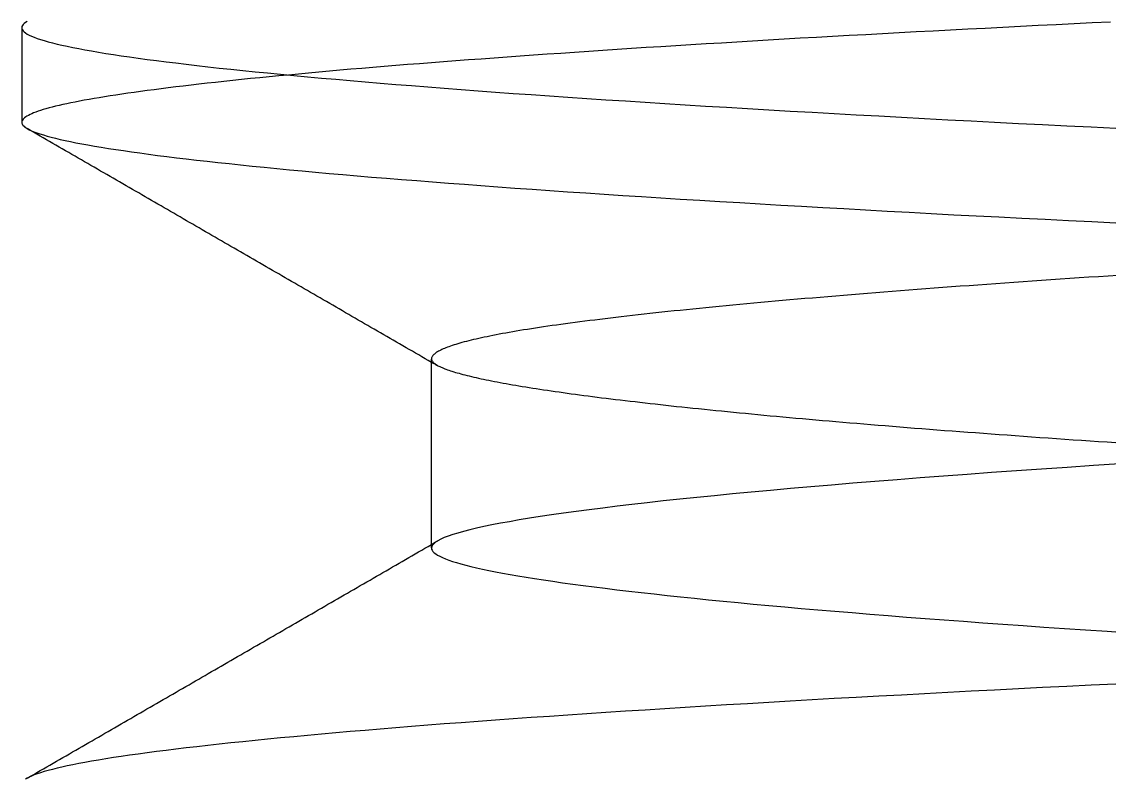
# Model space of a CAD drawing. Header units: millimetres. Extents: x 0 to 36.4, y -3.4 to 62.
# Drawn here: x 29.566 to 30.579, y 57.155 to 57.86 of the extents above; entities that cross this region are included whole.
import ezdxf

# ---------------------------------------------------------------- set-up
doc = ezdxf.new("R2010")
doc.units = ezdxf.units.MM

msp = doc.modelspace()

# ---------------------------------------------------------------- linework, layer by layer
at = {"color": 7, "linetype": 'Continuous'}
for p, q in [((29.5662, 57.8566), (29.5657, 57.8556)), ((29.5669, 57.8575), (29.5662, 57.8566)), ((29.5679, 57.8585), (29.5669, 57.8575)), ((29.5692, 57.8595), (29.5679, 57.8585)), ((29.5708, 57.8605), (29.5692, 57.8595)), ((30.513, 57.8565), (30.4964, 57.8557)), ((30.5296, 57.8574), (30.513, 57.8565)), ((30.5464, 57.8582), (30.5296, 57.8574)), ((30.5633, 57.859), (30.5464, 57.8582)), ((30.5803, 57.8598), (30.5633, 57.859)), ((29.5657, 57.8556), (29.5656, 57.8546)), ((29.5656, 57.8546), (29.5656, 57.7663)), ((29.5656, 57.8546), (29.5657, 57.8537)), ((29.5657, 57.8537), (29.5662, 57.8527)), ((29.5662, 57.8527), (29.5669, 57.8517)), ((29.5669, 57.8517), (29.5679, 57.8507)), ((29.5679, 57.8507), (29.5692, 57.8497)), ((29.5692, 57.8497), (29.5708, 57.8487)), ((29.5708, 57.8487), (29.5726, 57.8477)), ((29.5726, 57.8477), (29.5748, 57.8467)), ((29.5748, 57.8467), (29.5773, 57.8457)), ((30.3214, 57.8464), (30.3062, 57.8455)), ((30.3367, 57.8472), (30.3214, 57.8464)), ((30.3522, 57.8481), (30.3367, 57.8472)), ((30.3678, 57.8489), (30.3522, 57.8481)), ((30.3834, 57.8498), (30.3678, 57.8489)), ((30.3992, 57.8506), (30.3834, 57.8498)), ((30.4151, 57.8515), (30.3992, 57.8506)), ((30.4312, 57.8523), (30.4151, 57.8515)), ((30.4473, 57.8532), (30.4312, 57.8523)), ((30.4636, 57.854), (30.4473, 57.8532)), ((30.4799, 57.8549), (30.4636, 57.854)), ((30.4964, 57.8557), (30.4799, 57.8549)), ((29.5773, 57.8457), (29.5801, 57.8446)), ((29.5801, 57.8446), (29.5831, 57.8436)), ((29.5831, 57.8436), (29.5865, 57.8426)), ((29.5865, 57.8426), (29.5902, 57.8415)), ((29.5902, 57.8415), (29.5942, 57.8405)), ((29.5942, 57.8405), (29.5985, 57.8394)), ((29.5985, 57.8394), (29.6031, 57.8383)), ((29.6031, 57.8383), (29.608, 57.8373)), ((29.608, 57.8373), (29.6132, 57.8362)), ((29.6132, 57.8362), (29.6187, 57.8351)), ((30.1613, 57.8368), (30.1476, 57.836)), ((30.1752, 57.8377), (30.1613, 57.8368)), ((30.1892, 57.8386), (30.1752, 57.8377)), ((30.2034, 57.8395), (30.1892, 57.8386)), ((30.2177, 57.8403), (30.2034, 57.8395)), ((30.2321, 57.8412), (30.2177, 57.8403)), ((30.2467, 57.8421), (30.2321, 57.8412)), ((30.2614, 57.8429), (30.2467, 57.8421)), ((30.2762, 57.8438), (30.2614, 57.8429)), ((30.2912, 57.8447), (30.2762, 57.8438)), ((30.3062, 57.8455), (30.2912, 57.8447)), ((29.6187, 57.8351), (29.6245, 57.834)), ((29.6245, 57.834), (29.6307, 57.8329)), ((29.6307, 57.8329), (29.6371, 57.8318)), ((29.6371, 57.8318), (29.6439, 57.8307)), ((29.6439, 57.8307), (29.651, 57.8296)), ((29.651, 57.8296), (29.6584, 57.8285)), ((29.6584, 57.8285), (29.6661, 57.8273)), ((29.6661, 57.8273), (29.6741, 57.8262)), ((29.6741, 57.8262), (29.6825, 57.8251)), ((30.0058, 57.8263), (29.9938, 57.8254)), ((30.018, 57.8272), (30.0058, 57.8263)), ((30.0303, 57.8281), (30.018, 57.8272)), ((30.0427, 57.8289), (30.0303, 57.8281)), ((30.0553, 57.8298), (30.0427, 57.8289)), ((30.0681, 57.8307), (30.0553, 57.8298)), ((30.0809, 57.8316), (30.0681, 57.8307)), ((30.094, 57.8325), (30.0809, 57.8316)), ((30.1072, 57.8333), (30.094, 57.8325)), ((30.1205, 57.8342), (30.1072, 57.8333)), ((30.134, 57.8351), (30.1205, 57.8342)), ((30.1476, 57.836), (30.134, 57.8351)), ((29.6825, 57.8251), (29.6911, 57.8239)), ((29.6911, 57.8239), (29.7001, 57.8228)), ((29.7001, 57.8228), (29.7093, 57.8217)), ((29.7093, 57.8217), (29.7189, 57.8205)), ((29.7189, 57.8205), (29.7288, 57.8194)), ((29.7288, 57.8194), (29.7391, 57.8182)), ((29.7391, 57.8182), (29.7496, 57.817)), ((29.7496, 57.817), (29.7604, 57.8159)), ((29.7604, 57.8159), (29.7716, 57.8147)), ((29.8723, 57.8158), (29.8622, 57.8149)), ((29.8825, 57.8166), (29.8723, 57.8158)), ((29.8929, 57.8175), (29.8825, 57.8166)), ((29.9035, 57.8184), (29.8929, 57.8175)), ((29.9142, 57.8193), (29.9035, 57.8184)), ((29.9251, 57.8202), (29.9142, 57.8193)), ((29.9362, 57.821), (29.9251, 57.8202)), ((29.9474, 57.8219), (29.9362, 57.821)), ((29.9588, 57.8228), (29.9474, 57.8219)), ((29.9703, 57.8237), (29.9588, 57.8228)), ((29.982, 57.8245), (29.9703, 57.8237)), ((29.9938, 57.8254), (29.982, 57.8245)), ((29.7704, 57.8062), (29.7622, 57.8053)), ((29.7788, 57.8071), (29.7704, 57.8062)), ((29.7716, 57.8147), (29.783, 57.8136)), ((29.7874, 57.8079), (29.7788, 57.8071)), ((29.783, 57.8136), (29.7948, 57.8124)), ((29.7962, 57.8088), (29.7874, 57.8079)), ((29.7948, 57.8124), (29.8068, 57.8112)), ((29.8051, 57.8097), (29.7962, 57.8088)), ((29.8142, 57.8105), (29.8051, 57.8097)), ((29.8068, 57.8112), (29.8192, 57.81)), ((29.8235, 57.8114), (29.8142, 57.8105)), ((29.8192, 57.81), (29.8319, 57.8089)), ((29.8329, 57.8123), (29.8235, 57.8114)), ((29.8319, 57.8089), (29.8449, 57.8077)), ((29.8425, 57.8131), (29.8329, 57.8123)), ((29.8523, 57.814), (29.8425, 57.8131)), ((29.8449, 57.8077), (29.8582, 57.8065)), ((29.8622, 57.8149), (29.8523, 57.814)), ((29.8582, 57.8065), (29.8717, 57.8053)), ((29.6826, 57.796), (29.6764, 57.7951)), ((29.689, 57.7968), (29.6826, 57.796)), ((29.6955, 57.7977), (29.689, 57.7968)), ((29.7022, 57.7985), (29.6955, 57.7977)), ((29.7091, 57.7994), (29.7022, 57.7985)), ((29.7162, 57.8002), (29.7091, 57.7994)), ((29.7234, 57.8011), (29.7162, 57.8002)), ((29.7308, 57.8019), (29.7234, 57.8011)), ((29.7384, 57.8028), (29.7308, 57.8019)), ((29.7462, 57.8036), (29.7384, 57.8028)), ((29.7541, 57.8045), (29.7462, 57.8036)), ((29.7622, 57.8053), (29.7541, 57.8045)), ((29.8717, 57.8053), (29.8856, 57.8041)), ((29.8856, 57.8041), (29.8998, 57.8029)), ((29.8998, 57.8029), (29.9143, 57.8018)), ((29.9143, 57.8018), (29.929, 57.8006)), ((29.929, 57.8006), (29.9441, 57.7994)), ((29.9441, 57.7994), (29.9594, 57.7982)), ((29.9594, 57.7982), (29.9751, 57.797)), ((29.9751, 57.797), (29.991, 57.7958)), ((29.991, 57.7958), (30.0072, 57.7946)), ((29.6195, 57.7861), (29.6153, 57.7853)), ((29.6238, 57.7869), (29.6195, 57.7861)), ((29.6283, 57.7877), (29.6238, 57.7869)), ((29.633, 57.7885), (29.6283, 57.7877)), ((29.6378, 57.7893), (29.633, 57.7885)), ((29.6428, 57.7902), (29.6378, 57.7893)), ((29.648, 57.791), (29.6428, 57.7902)), ((29.6533, 57.7918), (29.648, 57.791)), ((29.6588, 57.7926), (29.6533, 57.7918)), ((29.6645, 57.7935), (29.6588, 57.7926)), ((29.6704, 57.7943), (29.6645, 57.7935)), ((29.6764, 57.7951), (29.6704, 57.7943)), ((30.0072, 57.7946), (30.0236, 57.7934)), ((30.0236, 57.7934), (30.0404, 57.7923)), ((30.0404, 57.7923), (30.0574, 57.7911)), ((30.0574, 57.7911), (30.0747, 57.7899)), ((30.0747, 57.7899), (30.0922, 57.7887)), ((30.0922, 57.7887), (30.1101, 57.7875)), ((30.1101, 57.7875), (30.1282, 57.7863)), ((30.1282, 57.7863), (30.1465, 57.7851)), ((29.5787, 57.7759), (29.5767, 57.7751)), ((29.5808, 57.7767), (29.5787, 57.7759)), ((29.5831, 57.7774), (29.5808, 57.7767)), ((29.5856, 57.7782), (29.5831, 57.7774)), ((29.5882, 57.779), (29.5856, 57.7782)), ((29.591, 57.7798), (29.5882, 57.779)), ((29.594, 57.7805), (29.591, 57.7798)), ((29.5971, 57.7813), (29.594, 57.7805)), ((29.6004, 57.7821), (29.5971, 57.7813)), ((29.6039, 57.7829), (29.6004, 57.7821)), ((29.6075, 57.7837), (29.6039, 57.7829)), ((29.6114, 57.7845), (29.6075, 57.7837)), ((29.6153, 57.7853), (29.6114, 57.7845)), ((30.1465, 57.7851), (30.1651, 57.784)), ((30.1651, 57.784), (30.1839, 57.7828)), ((30.1839, 57.7828), (30.203, 57.7816)), ((30.203, 57.7816), (30.2224, 57.7804)), ((30.2224, 57.7804), (30.242, 57.7793)), ((30.242, 57.7793), (30.2618, 57.7781)), ((30.2618, 57.7781), (30.2819, 57.7769)), ((30.2819, 57.7769), (30.3022, 57.7758)), ((30.3022, 57.7758), (30.3227, 57.7746)), ((29.5657, 57.767), (29.5656, 57.7663)), ((29.5656, 57.7663), (29.5657, 57.7656)), ((29.5659, 57.7678), (29.5657, 57.767)), ((29.5657, 57.7656), (29.566, 57.7649)), ((29.5662, 57.7685), (29.5659, 57.7678)), ((29.5668, 57.7692), (29.5662, 57.7685)), ((29.5674, 57.7699), (29.5668, 57.7692)), ((29.5683, 57.7707), (29.5674, 57.7699)), ((29.5693, 57.7714), (29.5683, 57.7707)), ((29.5704, 57.7721), (29.5693, 57.7714)), ((29.5718, 57.7729), (29.5704, 57.7721)), ((29.5733, 57.7736), (29.5718, 57.7729)), ((29.5749, 57.7744), (29.5733, 57.7736)), ((29.5767, 57.7751), (29.5749, 57.7744)), ((30.3227, 57.7746), (30.3434, 57.7734)), ((30.3434, 57.7734), (30.3644, 57.7723)), ((30.3644, 57.7723), (30.3856, 57.7711)), ((30.3856, 57.7711), (30.407, 57.77)), ((30.407, 57.77), (30.4286, 57.7688)), ((30.4286, 57.7688), (30.4504, 57.7677)), ((30.4504, 57.7677), (30.4724, 57.7666)), ((30.4724, 57.7666), (30.4946, 57.7654)), ((30.4946, 57.7654), (30.517, 57.7643)), ((29.566, 57.7649), (29.5664, 57.7642)), ((29.5664, 57.7642), (29.5669, 57.7634)), ((29.5669, 57.7634), (29.5677, 57.7627)), ((29.5677, 57.7627), (29.5685, 57.762)), ((29.5685, 57.762), (29.5696, 57.7612)), ((29.5696, 57.7612), (29.5708, 57.7605)), ((29.5738, 57.7588), (29.5708, 57.7605)), ((29.5708, 57.7605), (29.5726, 57.7595)), ((29.5726, 57.7595), (29.5747, 57.7586)), ((29.5767, 57.7571), (29.5738, 57.7588)), ((29.5747, 57.7586), (29.577, 57.7576)), ((29.5797, 57.7554), (29.5767, 57.7571)), ((29.577, 57.7576), (29.5797, 57.7566)), ((29.5797, 57.7566), (29.5826, 57.7556)), ((29.5827, 57.7536), (29.5797, 57.7554)), ((29.5826, 57.7556), (29.5858, 57.7546)), ((30.517, 57.7643), (30.5396, 57.7632)), ((30.5396, 57.7632), (30.5624, 57.7621)), ((30.5624, 57.7621), (30.5853, 57.761)), ((29.5856, 57.7519), (29.5827, 57.7536)), ((29.5886, 57.7502), (29.5856, 57.7519)), ((29.5858, 57.7546), (29.5893, 57.7536)), ((29.5916, 57.7485), (29.5886, 57.7502)), ((29.5893, 57.7536), (29.593, 57.7526)), ((29.5945, 57.7468), (29.5916, 57.7485)), ((29.593, 57.7526), (29.5971, 57.7515)), ((29.5975, 57.7451), (29.5945, 57.7468)), ((29.5971, 57.7515), (29.6014, 57.7505)), ((29.6005, 57.7433), (29.5975, 57.7451)), ((29.6014, 57.7505), (29.606, 57.7495)), ((29.606, 57.7495), (29.6109, 57.7484)), ((29.6109, 57.7484), (29.6161, 57.7474)), ((29.6161, 57.7474), (29.6215, 57.7464)), ((29.6215, 57.7464), (29.6273, 57.7453)), ((29.6273, 57.7453), (29.6333, 57.7442)), ((29.6034, 57.7416), (29.6005, 57.7433)), ((29.6064, 57.7399), (29.6034, 57.7416)), ((29.6094, 57.7382), (29.6064, 57.7399)), ((29.6123, 57.7365), (29.6094, 57.7382)), ((29.6153, 57.7348), (29.6123, 57.7365)), ((29.6183, 57.7331), (29.6153, 57.7348)), ((29.6333, 57.7442), (29.6397, 57.7432)), ((29.6397, 57.7432), (29.6463, 57.7421)), ((29.6463, 57.7421), (29.6532, 57.741)), ((29.6532, 57.741), (29.6604, 57.74)), ((29.6604, 57.74), (29.6679, 57.7389)), ((29.6679, 57.7389), (29.6757, 57.7378)), ((29.6757, 57.7378), (29.6837, 57.7367)), ((29.6837, 57.7367), (29.6921, 57.7356)), ((29.6921, 57.7356), (29.7008, 57.7345)), ((29.6212, 57.7313), (29.6183, 57.7331)), ((29.6242, 57.7296), (29.6212, 57.7313)), ((29.6272, 57.7279), (29.6242, 57.7296)), ((29.6301, 57.7262), (29.6272, 57.7279)), ((29.6331, 57.7245), (29.6301, 57.7262)), ((29.7008, 57.7345), (29.7097, 57.7334)), ((29.7097, 57.7334), (29.7189, 57.7323)), ((29.7189, 57.7323), (29.7285, 57.7312)), ((29.7285, 57.7312), (29.7383, 57.7301)), ((29.7383, 57.7301), (29.7484, 57.729)), ((29.7484, 57.729), (29.7588, 57.7279)), ((29.7588, 57.7279), (29.7694, 57.7267)), ((29.7694, 57.7267), (29.7804, 57.7256)), ((29.7804, 57.7256), (29.7916, 57.7245)), ((29.6361, 57.7228), (29.6331, 57.7245)), ((29.639, 57.721), (29.6361, 57.7228)), ((29.642, 57.7193), (29.639, 57.721)), ((29.645, 57.7176), (29.642, 57.7193)), ((29.6479, 57.7159), (29.645, 57.7176)), ((29.6509, 57.7142), (29.6479, 57.7159)), ((29.7916, 57.7245), (29.8032, 57.7234)), ((29.8032, 57.7234), (29.815, 57.7222)), ((29.815, 57.7222), (29.8271, 57.7211)), ((29.8271, 57.7211), (29.8394, 57.72)), ((29.8394, 57.72), (29.8521, 57.7188)), ((29.8521, 57.7188), (29.865, 57.7177)), ((29.865, 57.7177), (29.8782, 57.7166)), ((29.8782, 57.7166), (29.8917, 57.7154)), ((29.8917, 57.7154), (29.9055, 57.7143)), ((29.6539, 57.7125), (29.6509, 57.7142)), ((29.6568, 57.7108), (29.6539, 57.7125)), ((29.6598, 57.709), (29.6568, 57.7108)), ((29.6628, 57.7073), (29.6598, 57.709)), ((29.6657, 57.7056), (29.6628, 57.7073)), ((29.6687, 57.7039), (29.6657, 57.7056)), ((29.9055, 57.7143), (29.9195, 57.7131)), ((29.9195, 57.7131), (29.9338, 57.712)), ((29.9338, 57.712), (29.9484, 57.7109)), ((29.9484, 57.7109), (29.9632, 57.7097)), ((29.9632, 57.7097), (29.9783, 57.7086)), ((29.9783, 57.7086), (29.9936, 57.7074)), ((29.9936, 57.7074), (30.0093, 57.7063)), ((30.0093, 57.7063), (30.0251, 57.7051)), ((30.0251, 57.7051), (30.0413, 57.704)), ((29.6716, 57.7022), (29.6687, 57.7039)), ((29.6746, 57.7005), (29.6716, 57.7022)), ((29.6776, 57.6987), (29.6746, 57.7005)), ((29.6805, 57.697), (29.6776, 57.6987)), ((29.6835, 57.6953), (29.6805, 57.697)), ((29.6865, 57.6936), (29.6835, 57.6953)), ((30.0413, 57.704), (30.0577, 57.7029)), ((30.0577, 57.7029), (30.0743, 57.7017)), ((30.0743, 57.7017), (30.0912, 57.7006)), ((30.0912, 57.7006), (30.1083, 57.6994)), ((30.1083, 57.6994), (30.1257, 57.6983)), ((30.1257, 57.6983), (30.1433, 57.6972)), ((30.1433, 57.6972), (30.1611, 57.696)), ((30.1611, 57.696), (30.1792, 57.6949)), ((30.1792, 57.6949), (30.1975, 57.6937)), ((29.6894, 57.6919), (29.6865, 57.6936)), ((29.6924, 57.6902), (29.6894, 57.6919)), ((29.6954, 57.6884), (29.6924, 57.6902)), ((29.6983, 57.6867), (29.6954, 57.6884)), ((29.7013, 57.685), (29.6983, 57.6867)), ((29.7043, 57.6833), (29.7013, 57.685)), ((30.1975, 57.6937), (30.2161, 57.6926)), ((30.2161, 57.6926), (30.2348, 57.6915)), ((30.2348, 57.6915), (30.2538, 57.6904)), ((30.2538, 57.6904), (30.273, 57.6892)), ((30.273, 57.6892), (30.2925, 57.6881)), ((30.2925, 57.6881), (30.3121, 57.687)), ((30.3121, 57.687), (30.3319, 57.6859)), ((30.3319, 57.6859), (30.352, 57.6848)), ((30.352, 57.6848), (30.3722, 57.6837)), ((29.7072, 57.6816), (29.7043, 57.6833)), ((29.7102, 57.6799), (29.7072, 57.6816)), ((29.7132, 57.6782), (29.7102, 57.6799)), ((29.7161, 57.6764), (29.7132, 57.6782)), ((29.7191, 57.6747), (29.7161, 57.6764)), ((29.7221, 57.673), (29.7191, 57.6747)), ((30.3722, 57.6837), (30.3927, 57.6826)), ((30.3927, 57.6826), (30.4133, 57.6814)), ((30.4133, 57.6814), (30.4342, 57.6803)), ((30.4342, 57.6803), (30.4552, 57.6793)), ((30.4552, 57.6793), (30.4764, 57.6782)), ((30.4764, 57.6782), (30.4978, 57.6771)), ((30.4978, 57.6771), (30.5194, 57.676)), ((30.5194, 57.676), (30.5412, 57.6749)), ((30.5412, 57.6749), (30.5631, 57.6738)), ((29.725, 57.6713), (29.7221, 57.673)), ((29.728, 57.6696), (29.725, 57.6713)), ((29.731, 57.6679), (29.728, 57.6696)), ((29.7339, 57.6661), (29.731, 57.6679)), ((29.7369, 57.6644), (29.7339, 57.6661)), ((29.7399, 57.6627), (29.7369, 57.6644)), ((30.5631, 57.6738), (30.5852, 57.6728)), ((29.7428, 57.661), (29.7399, 57.6627)), ((29.7458, 57.6593), (29.7428, 57.661)), ((29.7488, 57.6576), (29.7458, 57.6593)), ((29.7517, 57.6559), (29.7488, 57.6576)), ((29.7547, 57.6541), (29.7517, 57.6559)), ((29.7577, 57.6524), (29.7547, 57.6541)), ((29.7606, 57.6507), (29.7577, 57.6524)), ((29.7636, 57.649), (29.7606, 57.6507)), ((29.7666, 57.6473), (29.7636, 57.649)), ((29.7695, 57.6456), (29.7666, 57.6473)), ((29.7725, 57.6438), (29.7695, 57.6456)), ((29.7755, 57.6421), (29.7725, 57.6438)), ((29.7784, 57.6404), (29.7755, 57.6421)), ((29.7814, 57.6387), (29.7784, 57.6404)), ((29.7844, 57.637), (29.7814, 57.6387)), ((29.7873, 57.6353), (29.7844, 57.637)), ((29.7903, 57.6335), (29.7873, 57.6353)), ((29.7933, 57.6318), (29.7903, 57.6335)), ((29.7962, 57.6301), (29.7933, 57.6318)), ((29.7992, 57.6284), (29.7962, 57.6301)), ((29.8022, 57.6267), (29.7992, 57.6284)), ((29.8051, 57.625), (29.8022, 57.6267)), ((29.8081, 57.6233), (29.8051, 57.625)), ((29.8111, 57.6215), (29.8081, 57.6233)), ((30.5871, 57.6237), (30.5781, 57.6231)), ((29.814, 57.6198), (29.8111, 57.6215)), ((29.817, 57.6181), (29.814, 57.6198)), ((29.82, 57.6164), (29.817, 57.6181)), ((29.8229, 57.6147), (29.82, 57.6164)), ((29.8259, 57.613), (29.8229, 57.6147)), ((30.4404, 57.6135), (30.4322, 57.6129)), ((30.4486, 57.6141), (30.4404, 57.6135)), ((30.4568, 57.6147), (30.4486, 57.6141)), ((30.4651, 57.6153), (30.4568, 57.6147)), ((30.4735, 57.6159), (30.4651, 57.6153)), ((30.4819, 57.6165), (30.4735, 57.6159)), ((30.4904, 57.6171), (30.4819, 57.6165)), ((30.4989, 57.6177), (30.4904, 57.6171)), ((30.5075, 57.6183), (30.4989, 57.6177)), ((30.5161, 57.6189), (30.5075, 57.6183)), ((30.5248, 57.6195), (30.5161, 57.6189)), ((30.5336, 57.6201), (30.5248, 57.6195)), ((30.5424, 57.6208), (30.5336, 57.6201)), ((30.5512, 57.6213), (30.5424, 57.6208)), ((30.5601, 57.6219), (30.5512, 57.6213)), ((30.5691, 57.6225), (30.5601, 57.6219)), ((30.5781, 57.6231), (30.5691, 57.6225)), ((29.8289, 57.6112), (29.8259, 57.613)), ((29.8318, 57.6095), (29.8289, 57.6112)), ((29.8348, 57.6078), (29.8318, 57.6095)), ((29.8378, 57.6061), (29.8348, 57.6078)), ((29.8407, 57.6044), (29.8378, 57.6061)), ((29.8437, 57.6027), (29.8407, 57.6044)), ((30.3098, 57.6032), (30.3027, 57.6026)), ((30.317, 57.6038), (30.3098, 57.6032)), ((30.3243, 57.6044), (30.317, 57.6038)), ((30.3316, 57.605), (30.3243, 57.6044)), ((30.339, 57.6056), (30.3316, 57.605)), ((30.3464, 57.6062), (30.339, 57.6056)), ((30.3539, 57.6068), (30.3464, 57.6062)), ((30.3615, 57.6074), (30.3539, 57.6068)), ((30.3691, 57.6081), (30.3615, 57.6074)), ((30.3768, 57.6087), (30.3691, 57.6081)), ((30.3845, 57.6093), (30.3768, 57.6087)), ((30.3923, 57.6099), (30.3845, 57.6093)), ((30.4002, 57.6105), (30.3923, 57.6099)), ((30.4081, 57.6111), (30.4002, 57.6105)), ((30.4161, 57.6117), (30.4081, 57.6111)), ((30.4241, 57.6123), (30.4161, 57.6117)), ((30.4322, 57.6129), (30.4241, 57.6123)), ((29.8466, 57.6009), (29.8437, 57.6027)), ((29.8496, 57.5992), (29.8466, 57.6009)), ((29.8526, 57.5975), (29.8496, 57.5992)), ((29.8555, 57.5958), (29.8526, 57.5975)), ((29.8585, 57.5941), (29.8555, 57.5958)), ((29.8615, 57.5924), (29.8585, 57.5941)), ((30.1973, 57.5929), (30.1912, 57.5923)), ((30.2033, 57.5935), (30.1973, 57.5929)), ((30.2095, 57.5941), (30.2033, 57.5935)), ((30.2157, 57.5947), (30.2095, 57.5941)), ((30.222, 57.5953), (30.2157, 57.5947)), ((30.2284, 57.5959), (30.222, 57.5953)), ((30.2348, 57.5965), (30.2284, 57.5959)), ((30.2413, 57.5971), (30.2348, 57.5965)), ((30.2479, 57.5977), (30.2413, 57.5971)), ((30.2545, 57.5983), (30.2479, 57.5977)), ((30.2612, 57.599), (30.2545, 57.5983)), ((30.2679, 57.5996), (30.2612, 57.599)), ((30.2748, 57.6002), (30.2679, 57.5996)), ((30.2816, 57.6008), (30.2748, 57.6002)), ((30.2886, 57.6014), (30.2816, 57.6008)), ((30.2956, 57.602), (30.2886, 57.6014)), ((30.3027, 57.6026), (30.2956, 57.602)), ((29.8644, 57.5907), (29.8615, 57.5924)), ((29.8674, 57.5889), (29.8644, 57.5907)), ((29.8704, 57.5872), (29.8674, 57.5889)), ((29.8733, 57.5855), (29.8704, 57.5872)), ((29.8763, 57.5838), (29.8733, 57.5855)), ((29.8793, 57.5821), (29.8763, 57.5838)), ((30.1045, 57.5827), (30.0997, 57.5821)), ((30.1094, 57.5833), (30.1045, 57.5827)), ((30.1143, 57.5839), (30.1094, 57.5833)), ((30.1194, 57.5845), (30.1143, 57.5839)), ((30.1244, 57.5851), (30.1194, 57.5845)), ((30.1296, 57.5857), (30.1244, 57.5851)), ((30.1349, 57.5863), (30.1296, 57.5857)), ((30.1402, 57.5869), (30.1349, 57.5863)), ((30.1456, 57.5875), (30.1402, 57.5869)), ((30.151, 57.5881), (30.1456, 57.5875)), ((30.1566, 57.5887), (30.151, 57.5881)), ((30.1622, 57.5893), (30.1566, 57.5887)), ((30.1678, 57.5899), (30.1622, 57.5893)), ((30.1736, 57.5905), (30.1678, 57.5899)), ((30.1794, 57.5911), (30.1736, 57.5905)), ((30.1853, 57.5917), (30.1794, 57.5911)), ((30.1912, 57.5923), (30.1853, 57.5917)), ((29.8822, 57.5804), (29.8793, 57.5821)), ((29.8852, 57.5786), (29.8822, 57.5804)), ((29.8882, 57.5769), (29.8852, 57.5786)), ((29.8911, 57.5752), (29.8882, 57.5769)), ((29.8941, 57.5735), (29.8911, 57.5752)), ((29.8971, 57.5718), (29.8941, 57.5735)), ((30.0334, 57.5728), (30.0299, 57.5722)), ((30.0369, 57.5734), (30.0334, 57.5728)), ((30.0406, 57.574), (30.0369, 57.5734)), ((30.0443, 57.5745), (30.0406, 57.574)), ((30.0481, 57.5751), (30.0443, 57.5745)), ((30.0519, 57.5757), (30.0481, 57.5751)), ((30.0559, 57.5763), (30.0519, 57.5757)), ((30.0599, 57.5769), (30.0559, 57.5763)), ((30.064, 57.5774), (30.0599, 57.5769)), ((30.0682, 57.578), (30.064, 57.5774)), ((30.0725, 57.5786), (30.0682, 57.578)), ((30.0768, 57.5792), (30.0725, 57.5786)), ((30.0813, 57.5798), (30.0768, 57.5792)), ((30.0858, 57.5804), (30.0813, 57.5798)), ((30.0903, 57.581), (30.0858, 57.5804)), ((30.095, 57.5815), (30.0903, 57.581)), ((30.0997, 57.5821), (30.095, 57.5815)), ((29.9, 57.5701), (29.8971, 57.5718)), ((29.903, 57.5683), (29.9, 57.5701)), ((29.906, 57.5666), (29.903, 57.5683)), ((29.9089, 57.5649), (29.906, 57.5666)), ((29.9119, 57.5632), (29.9089, 57.5649)), ((29.9149, 57.5615), (29.9119, 57.5632)), ((29.9822, 57.5627), (29.98, 57.5621)), ((29.9844, 57.5632), (29.9822, 57.5627)), ((29.9867, 57.5638), (29.9844, 57.5632)), ((29.9891, 57.5643), (29.9867, 57.5638)), ((29.9915, 57.5649), (29.9891, 57.5643)), ((29.9941, 57.5654), (29.9915, 57.5649)), ((29.9967, 57.566), (29.9941, 57.5654)), ((29.9993, 57.5665), (29.9967, 57.566)), ((30.002, 57.5671), (29.9993, 57.5665)), ((30.0048, 57.5677), (30.002, 57.5671)), ((30.0077, 57.5682), (30.0048, 57.5677)), ((30.0107, 57.5688), (30.0077, 57.5682)), ((30.0137, 57.5694), (30.0107, 57.5688)), ((30.0168, 57.5699), (30.0137, 57.5694)), ((30.02, 57.5705), (30.0168, 57.5699)), ((30.0232, 57.5711), (30.02, 57.5705)), ((30.0265, 57.5716), (30.0232, 57.5711)), ((30.0299, 57.5722), (30.0265, 57.5716)), ((29.9178, 57.5598), (29.9149, 57.5615)), ((29.9208, 57.5581), (29.9178, 57.5598)), ((29.9238, 57.5563), (29.9208, 57.5581)), ((29.9267, 57.5546), (29.9238, 57.5563)), ((29.9297, 57.5529), (29.9267, 57.5546)), ((29.9327, 57.5512), (29.9297, 57.5529)), ((29.9531, 57.5525), (29.9523, 57.552)), ((29.954, 57.553), (29.9531, 57.5525)), ((29.955, 57.5535), (29.954, 57.553)), ((29.9561, 57.5541), (29.955, 57.5535)), ((29.9572, 57.5546), (29.9561, 57.5541)), ((29.9584, 57.5551), (29.9572, 57.5546)), ((29.9596, 57.5556), (29.9584, 57.5551)), ((29.9609, 57.5562), (29.9596, 57.5556)), ((29.9623, 57.5567), (29.9609, 57.5562)), ((29.9638, 57.5572), (29.9623, 57.5567)), ((29.9653, 57.5578), (29.9638, 57.5572)), ((29.9669, 57.5583), (29.9653, 57.5578)), ((29.9686, 57.5588), (29.9669, 57.5583)), ((29.9703, 57.5594), (29.9686, 57.5588)), ((29.9721, 57.5599), (29.9703, 57.5594)), ((29.974, 57.5605), (29.9721, 57.5599)), ((29.9759, 57.561), (29.974, 57.5605)), ((29.978, 57.5616), (29.9759, 57.561)), ((29.98, 57.5621), (29.978, 57.5616)), ((29.9356, 57.5495), (29.9327, 57.5512)), ((29.9386, 57.5478), (29.9356, 57.5495)), ((29.9416, 57.546), (29.9386, 57.5478)), ((29.9445, 57.5443), (29.9416, 57.546)), ((29.9476, 57.5425), (29.9445, 57.5443)), ((29.9476, 57.5469), (29.9475, 57.5464)), ((29.9475, 57.5464), (29.9475, 57.5459)), ((29.9475, 57.5459), (29.9475, 57.5455)), ((29.9475, 57.3729), (29.9475, 57.5455)), ((29.9475, 57.5455), (29.9476, 57.545)), ((29.9478, 57.5474), (29.9476, 57.5469)), ((29.9476, 57.545), (29.9478, 57.5446)), ((29.9478, 57.5424), (29.9476, 57.5426)), ((29.9476, 57.5425), (29.9476, 57.5426)), ((29.948, 57.5479), (29.9478, 57.5474)), ((29.9478, 57.5446), (29.948, 57.5441)), ((29.948, 57.5423), (29.9478, 57.5424)), ((29.9483, 57.5484), (29.948, 57.5479)), ((29.948, 57.5441), (29.9483, 57.5437)), ((29.9483, 57.5421), (29.948, 57.5423)), ((29.9487, 57.5489), (29.9483, 57.5484)), ((29.9483, 57.5437), (29.9486, 57.5432)), ((29.9485, 57.542), (29.9483, 57.5421)), ((29.9486, 57.5432), (29.949, 57.5428)), ((29.9491, 57.5494), (29.9487, 57.5489)), ((29.949, 57.5428), (29.9495, 57.5423)), ((29.9496, 57.5499), (29.9491, 57.5494)), ((29.9495, 57.5423), (29.95, 57.5419)), ((29.9497, 57.5413), (29.9495, 57.5423)), ((29.9502, 57.5504), (29.9496, 57.5499)), ((29.9508, 57.551), (29.9502, 57.5504)), ((29.9515, 57.5515), (29.9508, 57.551)), ((29.9523, 57.552), (29.9515, 57.5515)), ((29.9487, 57.5418), (29.9485, 57.542)), ((29.9489, 57.5418), (29.9487, 57.5418)), ((29.949, 57.5417), (29.9489, 57.5418)), ((29.9493, 57.5416), (29.949, 57.5417)), ((29.95, 57.5412), (29.9497, 57.5413)), ((29.95, 57.5419), (29.9506, 57.5414)), ((29.95, 57.5419), (29.9502, 57.5411)), ((29.9505, 57.5409), (29.9502, 57.5411)), ((29.9506, 57.5414), (29.9512, 57.5409)), ((29.9509, 57.5407), (29.9506, 57.5414)), ((29.9512, 57.5405), (29.9509, 57.5407)), ((29.9512, 57.5409), (29.9519, 57.5405)), ((29.9516, 57.5402), (29.9512, 57.5409)), ((29.9519, 57.54), (29.9516, 57.5402)), ((29.9519, 57.5405), (29.9527, 57.54)), ((29.9519, 57.54), (29.9519, 57.5401)), ((29.952, 57.54), (29.9519, 57.54)), ((29.9521, 57.5399), (29.952, 57.54)), ((29.9523, 57.5398), (29.9521, 57.5399)), ((29.9526, 57.5396), (29.9523, 57.5398)), ((29.9526, 57.5396), (29.9526, 57.5397)), ((29.9527, 57.5396), (29.9526, 57.5396)), ((29.9527, 57.54), (29.9535, 57.5395)), ((29.9527, 57.54), (29.9527, 57.5396)), ((29.953, 57.5394), (29.9529, 57.5394)), ((29.953, 57.5394), (29.9529, 57.5394)), ((29.9535, 57.5395), (29.9544, 57.5391)), ((29.9544, 57.5391), (29.9554, 57.5386)), ((29.9554, 57.5386), (29.9564, 57.5381)), ((29.9564, 57.5381), (29.9575, 57.5377)), ((29.9575, 57.5377), (29.9586, 57.5372)), ((29.9586, 57.5372), (29.9598, 57.5367)), ((29.9598, 57.5367), (29.961, 57.5362)), ((29.961, 57.5362), (29.9624, 57.5358)), ((29.9624, 57.5358), (29.9637, 57.5353)), ((29.9637, 57.5353), (29.9652, 57.5348)), ((29.9652, 57.5348), (29.9666, 57.5343)), ((29.9666, 57.5343), (29.9682, 57.5338)), ((29.9682, 57.5338), (29.9698, 57.5333)), ((29.9698, 57.5333), (29.9715, 57.5328)), ((29.9715, 57.5328), (29.9732, 57.5324)), ((29.9732, 57.5324), (29.975, 57.5319)), ((29.975, 57.5319), (29.9768, 57.5314)), ((29.9768, 57.5314), (29.9787, 57.5309)), ((29.9787, 57.5309), (29.9807, 57.5304)), ((29.9807, 57.5304), (29.9827, 57.5299)), ((29.9827, 57.5299), (29.9848, 57.5294)), ((29.9848, 57.5294), (29.9869, 57.5289)), ((29.9869, 57.5289), (29.9891, 57.5284)), ((29.9891, 57.5284), (29.9914, 57.5279)), ((29.9914, 57.5279), (29.9937, 57.5274)), ((29.9937, 57.5274), (29.9961, 57.5269)), ((29.9961, 57.5269), (29.9985, 57.5264)), ((29.9985, 57.5264), (30.001, 57.5259)), ((30.001, 57.5259), (30.0035, 57.5254)), ((30.0035, 57.5254), (30.0061, 57.5249)), ((30.0061, 57.5249), (30.0088, 57.5244)), ((30.0088, 57.5244), (30.0115, 57.5238)), ((30.0115, 57.5238), (30.0143, 57.5233)), ((30.0143, 57.5233), (30.0171, 57.5228)), ((30.0171, 57.5228), (30.02, 57.5223)), ((30.02, 57.5223), (30.023, 57.5218)), ((30.023, 57.5218), (30.026, 57.5213)), ((30.026, 57.5213), (30.029, 57.5208)), ((30.029, 57.5208), (30.0321, 57.5202)), ((30.0321, 57.5202), (30.0353, 57.5197)), ((30.0353, 57.5197), (30.0385, 57.5192)), ((30.0385, 57.5192), (30.0418, 57.5187)), ((30.0418, 57.5187), (30.0452, 57.5182)), ((30.0452, 57.5182), (30.0485, 57.5176)), ((30.0485, 57.5176), (30.052, 57.5171)), ((30.052, 57.5171), (30.0555, 57.5166)), ((30.0555, 57.5166), (30.0591, 57.5161)), ((30.0591, 57.5161), (30.0627, 57.5155)), ((30.0627, 57.5155), (30.0664, 57.515)), ((30.0664, 57.515), (30.0701, 57.5145)), ((30.0701, 57.5145), (30.0739, 57.514)), ((30.0739, 57.514), (30.0777, 57.5134)), ((30.0777, 57.5134), (30.0816, 57.5129)), ((30.0816, 57.5129), (30.0855, 57.5124)), ((30.0855, 57.5124), (30.0896, 57.5118)), ((30.0896, 57.5118), (30.0936, 57.5113)), ((30.0936, 57.5113), (30.0977, 57.5108)), ((30.0977, 57.5108), (30.1019, 57.5102)), ((30.1019, 57.5102), (30.1061, 57.5097)), ((30.1061, 57.5097), (30.1104, 57.5092)), ((30.1104, 57.5092), (30.1147, 57.5086)), ((30.1147, 57.5086), (30.1191, 57.5081)), ((30.1191, 57.5081), (30.1235, 57.5076)), ((30.1235, 57.5076), (30.128, 57.507)), ((30.128, 57.507), (30.1326, 57.5065)), ((30.1326, 57.5065), (30.1372, 57.506)), ((30.1372, 57.506), (30.1418, 57.5054)), ((30.1418, 57.5054), (30.1465, 57.5049)), ((30.1465, 57.5049), (30.1513, 57.5043)), ((30.1513, 57.5043), (30.1561, 57.5038)), ((30.1561, 57.5038), (30.161, 57.5033)), ((30.161, 57.5033), (30.1659, 57.5027)), ((30.1659, 57.5027), (30.1708, 57.5022)), ((30.1708, 57.5022), (30.1759, 57.5016)), ((30.1759, 57.5016), (30.1809, 57.5011)), ((30.1809, 57.5011), (30.1861, 57.5005)), ((30.1861, 57.5005), (30.1912, 57.5)), ((30.1912, 57.5), (30.1965, 57.4995)), ((30.1965, 57.4995), (30.2018, 57.4989)), ((30.2018, 57.4989), (30.2071, 57.4984)), ((30.2071, 57.4984), (30.2125, 57.4978)), ((30.2125, 57.4978), (30.2179, 57.4973)), ((30.2179, 57.4973), (30.2234, 57.4967)), ((30.2234, 57.4967), (30.229, 57.4962)), ((30.229, 57.4962), (30.2345, 57.4956)), ((30.2345, 57.4956), (30.2402, 57.4951)), ((30.2402, 57.4951), (30.2459, 57.4946)), ((30.2459, 57.4946), (30.2516, 57.494)), ((30.2516, 57.494), (30.2574, 57.4935)), ((30.2574, 57.4935), (30.2633, 57.4929)), ((30.2633, 57.4929), (30.2692, 57.4924)), ((30.2692, 57.4924), (30.2751, 57.4918)), ((30.2751, 57.4918), (30.2811, 57.4913)), ((30.2811, 57.4913), (30.2872, 57.4907)), ((30.2872, 57.4907), (30.2933, 57.4902)), ((30.2933, 57.4902), (30.2994, 57.4896)), ((30.2994, 57.4896), (30.3056, 57.4891)), ((30.3056, 57.4891), (30.3119, 57.4885)), ((30.3119, 57.4885), (30.3182, 57.488)), ((30.3182, 57.488), (30.3245, 57.4874)), ((30.3245, 57.4874), (30.3309, 57.4869)), ((30.3309, 57.4869), (30.3374, 57.4863)), ((30.3374, 57.4863), (30.3439, 57.4858)), ((30.3439, 57.4858), (30.3504, 57.4853)), ((30.3504, 57.4853), (30.357, 57.4847)), ((30.357, 57.4847), (30.3637, 57.4842)), ((30.3637, 57.4842), (30.3704, 57.4836)), ((30.3704, 57.4836), (30.3771, 57.4831)), ((30.3771, 57.4831), (30.3839, 57.4825)), ((30.3839, 57.4825), (30.3908, 57.482)), ((30.3908, 57.482), (30.3977, 57.4814)), ((30.3977, 57.4814), (30.4046, 57.4809)), ((30.4046, 57.4809), (30.4116, 57.4803)), ((30.4116, 57.4803), (30.4186, 57.4798)), ((30.4186, 57.4798), (30.4257, 57.4792)), ((30.4257, 57.4792), (30.4329, 57.4787)), ((30.4329, 57.4787), (30.44, 57.4781)), ((30.44, 57.4781), (30.4473, 57.4776)), ((30.4473, 57.4776), (30.4545, 57.4771)), ((30.4545, 57.4771), (30.4619, 57.4765)), ((30.4619, 57.4765), (30.4692, 57.476)), ((30.4692, 57.476), (30.4767, 57.4754)), ((30.4767, 57.4754), (30.4841, 57.4749)), ((30.4841, 57.4749), (30.4916, 57.4743)), ((30.4916, 57.4743), (30.4992, 57.4738)), ((30.4992, 57.4738), (30.5068, 57.4733)), ((30.5068, 57.4733), (30.5145, 57.4727)), ((30.5145, 57.4727), (30.5222, 57.4722)), ((30.5222, 57.4722), (30.5299, 57.4716)), ((30.5299, 57.4716), (30.5377, 57.4711)), ((30.5377, 57.4711), (30.5455, 57.4705)), ((30.5455, 57.4705), (30.5534, 57.47)), ((30.5534, 57.47), (30.5614, 57.4695)), ((30.5614, 57.4695), (30.5693, 57.4689)), ((30.5693, 57.4689), (30.5774, 57.4684)), ((30.5774, 57.4684), (30.5854, 57.4679)), ((30.4926, 57.4415), (30.4695, 57.4398)), ((30.5161, 57.4431), (30.4926, 57.4415)), ((30.5401, 57.4447), (30.5161, 57.4431)), ((30.5644, 57.4464), (30.5401, 57.4447)), ((30.5892, 57.448), (30.5644, 57.4464)), ((30.3607, 57.4315), (30.3403, 57.4299)), ((30.3815, 57.4332), (30.3607, 57.4315)), ((30.4029, 57.4349), (30.3815, 57.4332)), ((30.4246, 57.4365), (30.4029, 57.4349)), ((30.4468, 57.4382), (30.4246, 57.4365)), ((30.4695, 57.4398), (30.4468, 57.4382)), ((30.2456, 57.4216), (30.2282, 57.4199)), ((30.2636, 57.4233), (30.2456, 57.4216)), ((30.282, 57.4249), (30.2636, 57.4233)), ((30.301, 57.4266), (30.282, 57.4249)), ((30.3204, 57.4282), (30.301, 57.4266)), ((30.3403, 57.4299), (30.3204, 57.4282)), ((30.1486, 57.4117), (30.1343, 57.4101)), ((30.1635, 57.4134), (30.1486, 57.4117)), ((30.1789, 57.415), (30.1635, 57.4134)), ((30.1948, 57.4166), (30.1789, 57.415)), ((30.2112, 57.4183), (30.1948, 57.4166)), ((30.2282, 57.4199), (30.2112, 57.4183)), ((30.0594, 57.4004), (30.0487, 57.3988)), ((30.0705, 57.402), (30.0594, 57.4004)), ((30.0822, 57.4036), (30.0705, 57.402)), ((30.0944, 57.4052), (30.0822, 57.4036)), ((30.1072, 57.4068), (30.0944, 57.4052)), ((30.1205, 57.4085), (30.1072, 57.4068)), ((30.1343, 57.4101), (30.1205, 57.4085)), ((30.0037, 57.3911), (29.9963, 57.3895)), ((30.0117, 57.3926), (30.0037, 57.3911)), ((30.0201, 57.3941), (30.0117, 57.3926)), ((30.0291, 57.3957), (30.0201, 57.3941)), ((30.0387, 57.3973), (30.0291, 57.3957)), ((30.0487, 57.3988), (30.0387, 57.3973)), ((29.9631, 57.3806), (29.9593, 57.3792)), ((29.9673, 57.3821), (29.9631, 57.3806)), ((29.972, 57.3835), (29.9673, 57.3821)), ((29.9773, 57.385), (29.972, 57.3835)), ((29.9831, 57.3865), (29.9773, 57.385)), ((29.9895, 57.388), (29.9831, 57.3865)), ((29.9963, 57.3895), (29.9895, 57.388)), ((29.9414, 57.3693), (29.9444, 57.3711)), ((29.9444, 57.3711), (29.9474, 57.3728)), ((29.9474, 57.3728), (29.9504, 57.3746)), ((29.9475, 57.3696), (29.9475, 57.3729)), ((29.9477, 57.3707), (29.9475, 57.3696)), ((29.9482, 57.3718), (29.9477, 57.3707)), ((29.949, 57.3729), (29.9482, 57.3718)), ((29.9502, 57.374), (29.949, 57.3729)), ((29.9516, 57.3752), (29.9502, 57.374)), ((29.9504, 57.3746), (29.9534, 57.3763)), ((29.9534, 57.3763), (29.9516, 57.3752)), ((29.9561, 57.3777), (29.9534, 57.3763)), ((29.9593, 57.3792), (29.9561, 57.3777)), ((29.9233, 57.3589), (29.9263, 57.3606)), ((29.9263, 57.3606), (29.9293, 57.3624)), ((29.9293, 57.3624), (29.9324, 57.3641)), ((29.9324, 57.3641), (29.9354, 57.3659)), ((29.9354, 57.3659), (29.9384, 57.3676)), ((29.9384, 57.3676), (29.9414, 57.3693)), ((29.9475, 57.3696), (29.9476, 57.3685)), ((29.9476, 57.3685), (29.9481, 57.3674)), ((29.9481, 57.3674), (29.9489, 57.3663)), ((29.9489, 57.3663), (29.95, 57.3652)), ((29.95, 57.3652), (29.9514, 57.3641)), ((29.9514, 57.3641), (29.9532, 57.3629)), ((29.9532, 57.3629), (29.9553, 57.3618)), ((29.9553, 57.3618), (29.9577, 57.3606)), ((29.9577, 57.3606), (29.9605, 57.3595)), ((29.9052, 57.3484), (29.9083, 57.3502)), ((29.9083, 57.3502), (29.9113, 57.3519)), ((29.9113, 57.3519), (29.9143, 57.3537)), ((29.9143, 57.3537), (29.9173, 57.3554)), ((29.9173, 57.3554), (29.9203, 57.3571)), ((29.9203, 57.3571), (29.9233, 57.3589)), ((29.9605, 57.3595), (29.9636, 57.3583)), ((29.9636, 57.3583), (29.9671, 57.3571)), ((29.9671, 57.3571), (29.9709, 57.3559)), ((29.9709, 57.3559), (29.975, 57.3547)), ((29.975, 57.3547), (29.9795, 57.3535)), ((29.9795, 57.3535), (29.9843, 57.3523)), ((29.9843, 57.3523), (29.9895, 57.3511)), ((29.9895, 57.3511), (29.9951, 57.3498)), ((29.9951, 57.3498), (30.0009, 57.3486)), ((29.8872, 57.338), (29.8902, 57.3397)), ((29.8902, 57.3397), (29.8932, 57.3415)), ((29.8932, 57.3415), (29.8962, 57.3432)), ((29.8962, 57.3432), (29.8992, 57.3449)), ((29.8992, 57.3449), (29.9022, 57.3467)), ((29.9022, 57.3467), (29.9052, 57.3484)), ((30.0009, 57.3486), (30.0072, 57.3473)), ((30.0072, 57.3473), (30.0138, 57.3461)), ((30.0138, 57.3461), (30.0207, 57.3448)), ((30.0207, 57.3448), (30.028, 57.3436)), ((30.028, 57.3436), (30.0356, 57.3423)), ((30.0356, 57.3423), (30.0436, 57.341)), ((30.0436, 57.341), (30.052, 57.3398)), ((30.052, 57.3398), (30.0607, 57.3385)), ((29.8691, 57.3275), (29.8721, 57.3293)), ((29.8721, 57.3293), (29.8751, 57.331)), ((29.8751, 57.331), (29.8781, 57.3327)), ((29.8781, 57.3327), (29.8811, 57.3345)), ((29.8811, 57.3345), (29.8842, 57.3362)), ((29.8842, 57.3362), (29.8872, 57.338)), ((30.0607, 57.3385), (30.0697, 57.3372)), ((30.0697, 57.3372), (30.0792, 57.3359)), ((30.0792, 57.3359), (30.0889, 57.3346)), ((30.0889, 57.3346), (30.099, 57.3333)), ((30.099, 57.3333), (30.1095, 57.332)), ((30.1095, 57.332), (30.1203, 57.3306)), ((30.1203, 57.3306), (30.1315, 57.3293)), ((30.1315, 57.3293), (30.143, 57.328)), ((29.854, 57.3188), (29.857, 57.3205)), ((29.857, 57.3205), (29.86, 57.3223)), ((29.86, 57.3223), (29.8631, 57.324)), ((29.8631, 57.324), (29.8661, 57.3258)), ((29.8661, 57.3258), (29.8691, 57.3275)), ((30.143, 57.328), (30.1549, 57.3267)), ((30.1549, 57.3267), (30.1671, 57.3253)), ((30.1671, 57.3253), (30.1796, 57.324)), ((30.1796, 57.324), (30.1925, 57.3227)), ((30.1925, 57.3227), (30.2057, 57.3213)), ((30.2057, 57.3213), (30.2193, 57.32)), ((30.2193, 57.32), (30.2332, 57.3187)), ((29.8359, 57.3083), (29.839, 57.3101)), ((29.839, 57.3101), (29.842, 57.3118)), ((29.842, 57.3118), (29.845, 57.3136)), ((29.845, 57.3136), (29.848, 57.3153)), ((29.848, 57.3153), (29.851, 57.3171)), ((29.851, 57.3171), (29.854, 57.3188)), ((30.2332, 57.3187), (30.2474, 57.3173)), ((30.2474, 57.3173), (30.262, 57.316)), ((30.262, 57.316), (30.2769, 57.3146)), ((30.2769, 57.3146), (30.2921, 57.3133)), ((30.2921, 57.3133), (30.3076, 57.3119)), ((30.3076, 57.3119), (30.3235, 57.3106)), ((30.3235, 57.3106), (30.3397, 57.3093)), ((30.3397, 57.3093), (30.3562, 57.3079)), ((29.8179, 57.2979), (29.8209, 57.2996)), ((29.8209, 57.2996), (29.8239, 57.3014)), ((29.8239, 57.3014), (29.8269, 57.3031)), ((29.8269, 57.3031), (29.8299, 57.3049)), ((29.8299, 57.3049), (29.8329, 57.3066)), ((29.8329, 57.3066), (29.8359, 57.3083)), ((30.3562, 57.3079), (30.373, 57.3066)), ((30.373, 57.3066), (30.3901, 57.3052)), ((30.3901, 57.3052), (30.4075, 57.3039)), ((30.4075, 57.3039), (30.4252, 57.3025)), ((30.4252, 57.3025), (30.4432, 57.3012)), ((30.4432, 57.3012), (30.4615, 57.2999)), ((30.4615, 57.2999), (30.4801, 57.2985)), ((29.7998, 57.2874), (29.8028, 57.2892)), ((29.8028, 57.2892), (29.8058, 57.2909)), ((29.8058, 57.2909), (29.8088, 57.2927)), ((29.8088, 57.2927), (29.8118, 57.2944)), ((29.8118, 57.2944), (29.8149, 57.2961)), ((29.8149, 57.2961), (29.8179, 57.2979)), ((30.4801, 57.2985), (30.499, 57.2972)), ((30.499, 57.2972), (30.5181, 57.2959)), ((30.5181, 57.2959), (30.5375, 57.2945)), ((30.5375, 57.2945), (30.5572, 57.2932)), ((30.5572, 57.2932), (30.5772, 57.2919)), ((30.5772, 57.2919), (30.5974, 57.2906)), ((29.7817, 57.277), (29.7847, 57.2787)), ((29.7847, 57.2787), (29.7877, 57.2805)), ((29.7877, 57.2805), (29.7908, 57.2822)), ((29.7908, 57.2822), (29.7938, 57.2839)), ((29.7938, 57.2839), (29.7968, 57.2857)), ((29.7968, 57.2857), (29.7998, 57.2874)), ((29.7666, 57.2683), (29.7697, 57.27)), ((29.7697, 57.27), (29.7727, 57.2717)), ((29.7727, 57.2717), (29.7757, 57.2735)), ((29.7757, 57.2735), (29.7787, 57.2752)), ((29.7787, 57.2752), (29.7817, 57.277)), ((29.7486, 57.2578), (29.7516, 57.2595)), ((29.7516, 57.2595), (29.7546, 57.2613)), ((29.7546, 57.2613), (29.7576, 57.263)), ((29.7576, 57.263), (29.7606, 57.2648)), ((29.7606, 57.2648), (29.7636, 57.2665)), ((29.7636, 57.2665), (29.7666, 57.2683)), ((29.7305, 57.2473), (29.7335, 57.2491)), ((29.7335, 57.2491), (29.7365, 57.2508)), ((29.7365, 57.2508), (29.7395, 57.2526)), ((29.7395, 57.2526), (29.7425, 57.2543)), ((29.7425, 57.2543), (29.7456, 57.2561)), ((29.7456, 57.2561), (29.7486, 57.2578)), ((29.7124, 57.2369), (29.7154, 57.2386)), ((29.7154, 57.2386), (29.7184, 57.2404)), ((29.7184, 57.2404), (29.7215, 57.2421)), ((29.7215, 57.2421), (29.7245, 57.2439)), ((29.7245, 57.2439), (29.7275, 57.2456)), ((29.7275, 57.2456), (29.7305, 57.2473)), ((30.4946, 57.2382), (30.4724, 57.2371)), ((30.517, 57.2394), (30.4946, 57.2382)), ((30.5396, 57.2405), (30.517, 57.2394)), ((30.5624, 57.2416), (30.5396, 57.2405)), ((30.5853, 57.2427), (30.5624, 57.2416)), ((29.6943, 57.2264), (29.6973, 57.2282)), ((29.6973, 57.2282), (29.7004, 57.2299)), ((29.7004, 57.2299), (29.7034, 57.2317)), ((29.7034, 57.2317), (29.7064, 57.2334)), ((29.7064, 57.2334), (29.7094, 57.2351)), ((29.7094, 57.2351), (29.7124, 57.2369)), ((30.3022, 57.2279), (30.2819, 57.2268)), ((30.3227, 57.2291), (30.3022, 57.2279)), ((30.3434, 57.2302), (30.3227, 57.2291)), ((30.3644, 57.2314), (30.3434, 57.2302)), ((30.3856, 57.2325), (30.3644, 57.2314)), ((30.407, 57.2337), (30.3856, 57.2325)), ((30.4286, 57.2348), (30.407, 57.2337)), ((30.4504, 57.236), (30.4286, 57.2348)), ((30.4724, 57.2371), (30.4504, 57.236)), ((29.6793, 57.2177), (29.6823, 57.2195)), ((29.6823, 57.2195), (29.6853, 57.2212)), ((29.6853, 57.2212), (29.6883, 57.2229)), ((29.6883, 57.2229), (29.6913, 57.2247)), ((29.6913, 57.2247), (29.6943, 57.2264)), ((30.1465, 57.2185), (30.1282, 57.2174)), ((30.1651, 57.2197), (30.1465, 57.2185)), ((30.1839, 57.2209), (30.1651, 57.2197)), ((30.203, 57.2221), (30.1839, 57.2209)), ((30.2224, 57.2232), (30.203, 57.2221)), ((30.242, 57.2244), (30.2224, 57.2232)), ((30.2618, 57.2256), (30.242, 57.2244)), ((30.2819, 57.2268), (30.2618, 57.2256)), ((29.6612, 57.2073), (29.6642, 57.209)), ((29.6642, 57.209), (29.6672, 57.2107)), ((29.6672, 57.2107), (29.6702, 57.2125)), ((29.6702, 57.2125), (29.6732, 57.2142)), ((29.6732, 57.2142), (29.6763, 57.216)), ((29.6763, 57.216), (29.6793, 57.2177)), ((29.991, 57.2079), (29.9751, 57.2067)), ((30.0072, 57.209), (29.991, 57.2079)), ((30.0236, 57.2102), (30.0072, 57.209)), ((30.0404, 57.2114), (30.0236, 57.2102)), ((30.0574, 57.2126), (30.0404, 57.2114)), ((30.0747, 57.2138), (30.0574, 57.2126)), ((30.0922, 57.215), (30.0747, 57.2138)), ((30.1101, 57.2162), (30.0922, 57.215)), ((30.1282, 57.2174), (30.1101, 57.2162)), ((29.6431, 57.1968), (29.6461, 57.1985)), ((29.6461, 57.1985), (29.6491, 57.2003)), ((29.6491, 57.2003), (29.6522, 57.202)), ((29.6522, 57.202), (29.6552, 57.2038)), ((29.6552, 57.2038), (29.6582, 57.2055)), ((29.6582, 57.2055), (29.6612, 57.2073)), ((29.8717, 57.1984), (29.8582, 57.1972)), ((29.8856, 57.1995), (29.8717, 57.1984)), ((29.8998, 57.2007), (29.8856, 57.1995)), ((29.9143, 57.2019), (29.8998, 57.2007)), ((29.929, 57.2031), (29.9143, 57.2019)), ((29.9441, 57.2043), (29.929, 57.2031)), ((29.9594, 57.2055), (29.9441, 57.2043)), ((29.9751, 57.2067), (29.9594, 57.2055)), ((29.625, 57.1863), (29.628, 57.1881)), ((29.628, 57.1881), (29.6311, 57.1898)), ((29.6311, 57.1898), (29.6341, 57.1916)), ((29.6341, 57.1916), (29.6371, 57.1933)), ((29.6371, 57.1933), (29.6401, 57.1951)), ((29.6401, 57.1951), (29.6431, 57.1968)), ((29.7604, 57.1878), (29.7496, 57.1866)), ((29.7716, 57.189), (29.7604, 57.1878)), ((29.783, 57.1901), (29.7716, 57.189)), ((29.7948, 57.1913), (29.783, 57.1901)), ((29.8068, 57.1925), (29.7948, 57.1913)), ((29.8192, 57.1936), (29.8068, 57.1925)), ((29.8319, 57.1948), (29.8192, 57.1936)), ((29.8449, 57.196), (29.8319, 57.1948)), ((29.8582, 57.1972), (29.8449, 57.196)), ((29.607, 57.1759), (29.61, 57.1776)), ((29.61, 57.1776), (29.613, 57.1794)), ((29.613, 57.1794), (29.616, 57.1811)), ((29.616, 57.1811), (29.619, 57.1829)), ((29.619, 57.1829), (29.622, 57.1846)), ((29.622, 57.1846), (29.625, 57.1863)), ((29.6741, 57.1775), (29.6661, 57.1763)), ((29.6825, 57.1786), (29.6741, 57.1775)), ((29.6911, 57.1797), (29.6825, 57.1786)), ((29.7001, 57.1809), (29.6911, 57.1797)), ((29.7093, 57.182), (29.7001, 57.1809)), ((29.7189, 57.1832), (29.7093, 57.182)), ((29.7288, 57.1843), (29.7189, 57.1832)), ((29.7391, 57.1855), (29.7288, 57.1843)), ((29.7496, 57.1866), (29.7391, 57.1855)), ((29.5889, 57.1654), (29.5919, 57.1672)), ((29.5919, 57.1672), (29.5949, 57.1689)), ((29.5949, 57.1689), (29.5979, 57.1707)), ((29.5979, 57.1707), (29.6009, 57.1724)), ((29.6009, 57.1724), (29.6039, 57.1741)), ((29.6039, 57.1741), (29.607, 57.1759)), ((29.6132, 57.1675), (29.608, 57.1664)), ((29.6187, 57.1686), (29.6132, 57.1675)), ((29.6245, 57.1697), (29.6187, 57.1686)), ((29.6307, 57.1708), (29.6245, 57.1697)), ((29.6371, 57.1719), (29.6307, 57.1708)), ((29.6439, 57.173), (29.6371, 57.1719)), ((29.651, 57.1741), (29.6439, 57.173)), ((29.6584, 57.1752), (29.651, 57.1741)), ((29.6661, 57.1763), (29.6584, 57.1752)), ((29.5748, 57.157), (29.5726, 57.156)), ((29.5738, 57.1567), (29.5768, 57.1585)), ((29.5773, 57.158), (29.5748, 57.157)), ((29.5768, 57.1585), (29.5798, 57.1602)), ((29.5801, 57.159), (29.5773, 57.158)), ((29.5798, 57.1602), (29.5829, 57.162)), ((29.5831, 57.1601), (29.5801, 57.159)), ((29.5829, 57.162), (29.5859, 57.1637)), ((29.5865, 57.1611), (29.5831, 57.1601)), ((29.5859, 57.1637), (29.5889, 57.1654)), ((29.5902, 57.1622), (29.5865, 57.1611)), ((29.5942, 57.1632), (29.5902, 57.1622)), ((29.5985, 57.1643), (29.5942, 57.1632)), ((29.6031, 57.1653), (29.5985, 57.1643)), ((29.608, 57.1664), (29.6031, 57.1653)), ((29.5708, 57.155), (29.5692, 57.154)), ((29.5708, 57.155), (29.5738, 57.1567)), ((29.5726, 57.156), (29.5708, 57.155))]:
    msp.add_line(p, q, dxfattribs=at)

doc.saveas('drawing.dxf')
